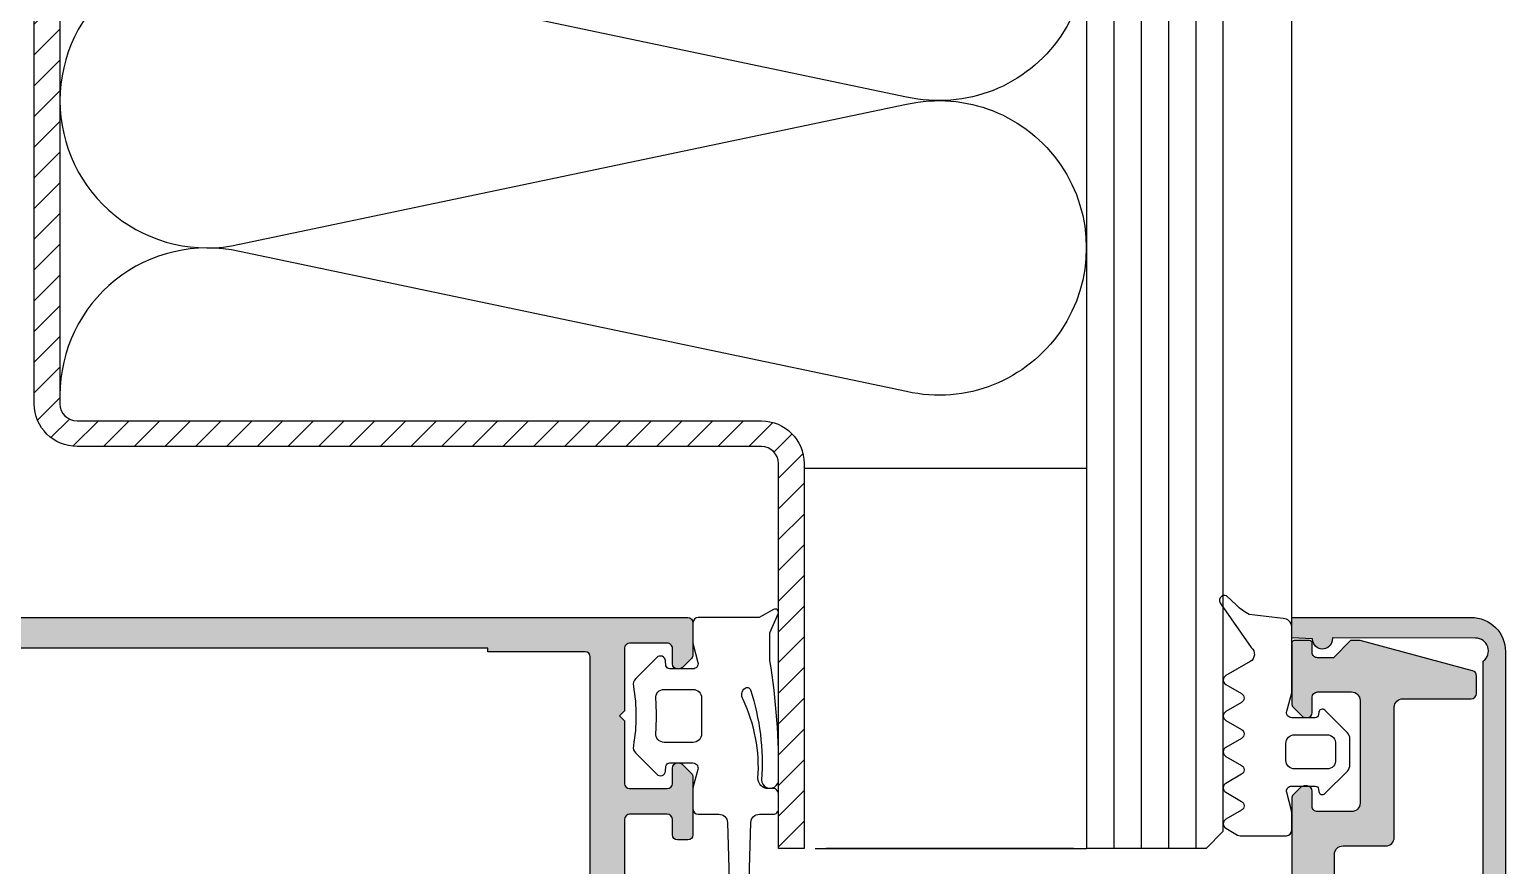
# Model space of a CAD drawing. Header units: millimetres. Extents: x -153 to 2280, y 0 to 724.
# Drawn here: x 348.09 to 391.23, y 573.13 to 597.57 of the extents above; entities that cross this region are included whole.
import ezdxf

# ---------------------------------------------------------------- set-up
doc = ezdxf.new("R2010")
doc.units = ezdxf.units.MM
doc.header["$LTSCALE"] = 0.025
doc.header["$MEASUREMENT"] = 0
for name, color, linetype in [('FILL', 253, 'Continuous'), ('FINE', 7, 'Continuous'), ('GOMMA', 80, 'Continuous'), ('GROSSA', 8, 'Continuous'), ('QUOTE', 254, 'Continuous'), ('TRATTEGGI', 140, 'Continuous'), ('VETRO', 140, 'Continuous')]:
    doc.layers.add(name, color=color, linetype=linetype)

# ---------------------------------------------------------------- blocks, each defined once
blk = doc.blocks.new('k0855')
at = {"layer": 'GROSSA'}
blk.add_lwpolyline([(11.64999999999986, 0.8000000000004093, -0.4142135623730784), (11.14999999999986, 0.3000000000004093), (0.2999999999997272, 0.3000000000000682), (0, 0), (-0.3000000000001819, 0.3000000000000682), (-11.15000000000009, 0.2999999999997272, -0.4142135623731075), (-11.65000000000009, 0.7999999999997272), (-11.65000000000009, 3.300000000000637, 0.414213562373095), (-12.15000000000009, 3.800000000000637), (-19.75, 3.800000000000523, -0.414213562373095), (-20.25, 4.300000000000523), (-20.25, 8.300000000000523, 0.4142135623730795), (-20.55000000000018, 8.600000000000477), (-21.59774739507475, 8.600000000000477, 0.3394542588633896), (-21.88752514296152, 8.377645713531251), (-23.65000000000009, 1.800000000000523), (-23.65000000000009, 1.24487273393197), (-22.65000000000009, 0.2448727339319703), (-22.65000000000009, -0.6999999999995907, -0.4142135623731159), (-22.95000000000027, -0.9999999999995453), (-23.5, -0.9999999999995453, 0.414213562373109), (-23.65000000000009, -1.149999999999523), (-23.65000000000009, -2.049999999999272, 0.4142135623730534), (-23.5, -2.19999999999925), (-19.97426406871182, -2.199999999999363, 0.1989123673796788), (-19.76213203435577, -2.112132034355341), (-19.237867965644, -1.587867965643682, 0.1989123673796275), (-19.15000000000009, -1.37573593128775), (-19.15000000000009, -1.299999999999613, 0.4142135623731283), (-19.45000000000027, -0.9999999999995453), (-20.35000000000014, -0.9999999999995453, -0.414213562373095), (-20.65000000000009, -0.699999999999477), (-20.65000000000009, 1.300000000000637, -0.414213562373095), (-20.15000000000009, 1.800000000000637), (-14.15000000000009, 1.800000000000637, -0.414213562373095), (-13.65000000000009, 1.300000000000637), (-13.65000000000009, -0.699999999999477, -0.414213562373095), (-13.95000000000005, -0.9999999999995453), (-14.85000000000014, -0.9999999999995453, 0.414213562373095), (-15.15000000000009, -1.2999999999995), (-15.15000000000009, -1.475735931287431, 0.1989123673796724), (-15.06213203435618, -1.687867965643477), (-14.63786796564318, -2.112132034356478, 0.1989123673796574), (-14.42573593128691, -2.200000000000387), (14.42573593128782, -2.199999999999363, 0.1989123673796421), (14.63786796564386, -2.112132034355341), (15.06213203435573, -1.687867965643477, 0.1989123673796492), (15.14999999999964, -1.475735931287431), (15.14999999999964, -1.2999999999995, 0.4142135623731088), (14.84999999999991, -0.9999999999995453), (13.94999999999982, -0.9999999999995453, -0.414213562373095), (13.64999999999986, -0.699999999999477), (13.64999999999986, 1.300000000000637, -0.414213562373095), (14.14999999999986, 1.800000000000637), (20.13763493782221, 1.800000000000637, -0.414213562373095), (20.63763493782221, 1.300000000000637), (20.63763493782221, -0.699999999999477, -0.414213562373095), (20.33763493782226, -0.9999999999995453), (19.43763493782217, -0.9999999999995453, 0.4142135623731283), (19.13763493782221, -1.299999999999613), (19.13763493782221, -1.37573593128775, 0.198912367379612), (19.22550290346635, -1.587867965643682), (19.74976697217789, -2.112132034355341, 0.1989123673796789), (19.96189900653394, -2.199999999999363), (23.48763493782212, -2.19999999999925, 0.4142135623730674), (23.63763493782221, -2.049999999999272), (23.63763493782221, -1.149999999999523, 0.4142135623731507), (23.48763493782235, -0.9999999999995453), (22.93763493782217, -0.9999999999995453, -0.414213562373095), (22.63763493782221, -0.6999999999995907), (22.63763493782221, 0.2448727339319703), (23.63763493782221, 1.24487273393197), (23.63763493782221, 1.800000000000523), (21.91487984844571, 8.229409522551805, 0.3394542588633856), (21.43191693530116, 8.600000000000477), (20.53763493782208, 8.600000000000477, 0.4142135623730811), (20.23763493782235, 8.300000000000523), (20.23763493782212, 4.300000000000523, -0.414213562373095), (19.73763493782212, 3.800000000000523), (12.14999999999986, 3.800000000000637, 0.414213562373095), (11.64999999999986, 3.300000000000637)], format="xyb", close=True, dxfattribs=at)

msp = doc.modelspace()

# ---------------------------------------------------------------- hatches: boundary and pattern name
at = {"layer": 'FILL'}
h = msp.add_hatch(color=256, dxfattribs=at)
edge = h.paths.add_edge_path()
edge.add_arc((374.3261875580535, 570.4757201367963), 0.154869648702657, 1.8557980822254194, 88.26417584623982, ccw=False)
edge.add_line((374.4809759771164, 570.4807354546633), (374.4809759771163, 569.8928674890199))
edge.add_arc((374.3309759771161, 569.8928674890199), 0.150000000000162, 315.0000000000269, 359.99999999998914, ccw=False)
edge.add_line((374.4370419942943, 569.7868014718418), (374.1749099599384, 569.5246694374858))
edge.add_arc((374.0528509771163, 569.6467284203078), 0.1726174689163757, 185.3160638226741, 315.0000000000075, ccw=False)
edge.add_line((373.8809759771163, 569.6307354546639), (373.8809759771163, 569.8807354546639))
edge.add_arc((373.7309759771164, 569.8807354546639), 0.1499999999999888, 359.9999999999783, 449.9999999999956)
edge.add_line((373.7309759771164, 570.0307354546638), (373.2465313270629, 570.0307354546638))
edge.add_arc((373.2465313270629, 569.8807354546639), 0.1500000000000057, 90.00000000000881, 150.0000000000181)
edge.add_line((373.1166275164952, 569.9557354546638), (372.5104097338461, 568.9057354546638))
edge.add_line((372.5104097338461, 568.9057354546638), (372.3805059232785, 568.8307354546639))
edge.add_line((372.3805059232784, 568.8307354546639), (372.3330512953324, 568.8307354546639))
edge.add_line((372.3330512953324, 568.8307354546639), (372.1830512953325, 568.980735454664))
edge.add_line((372.1830512953325, 568.9807354546639), (372.0330512953324, 568.8307354546639))
edge.add_line((372.0330512953324, 568.8307354546639), (371.5359759771164, 568.8307354546639))
edge.add_line((371.5359759771164, 568.8307354546639), (371.3859759771165, 568.980735454664))
edge.add_line((371.3859759771165, 568.9807354546639), (371.2359759771164, 568.8307354546639))
edge.add_line((371.2359759771164, 568.8307354546639), (370.7409759771164, 568.8307354546639))
edge.add_line((370.7409759771164, 568.8307354546639), (370.5909759771163, 568.980735454664))
edge.add_line((370.5909759771164, 568.9807354546639), (370.4409759771164, 568.8307354546639))
edge.add_line((370.4409759771164, 568.8307354546639), (369.9459759771164, 568.8307354546639))
edge.add_line((369.9459759771164, 568.8307354546639), (369.7959759771164, 568.9807354546639))
edge.add_line((369.7959759771164, 568.9807354546639), (369.6459759771164, 568.8307354546639))
edge.add_line((369.6459759771163, 568.8307354546639), (369.1509759771163, 568.8307354546639))
edge.add_line((369.1509759771163, 568.8307354546639), (369.0009759771164, 568.980735454664))
edge.add_line((369.0009759771164, 568.9807354546639), (368.8509759771163, 568.8307354546639))
edge.add_line((368.8509759771164, 568.8307354546639), (368.3559759771164, 568.8307354546639))
edge.add_line((368.3559759771164, 568.8307354546639), (368.2059759771164, 568.980735454664))
edge.add_line((368.2059759771164, 568.9807354546639), (368.0559759771164, 568.8307354546639))
edge.add_line((368.0559759771164, 568.8307354546639), (367.5609759771164, 568.8307354546639))
edge.add_line((367.5609759771164, 568.8307354546639), (367.4109759771164, 568.9807354546639))
edge.add_line((367.4109759771163, 568.9807354546639), (367.2609759771163, 568.8307354546639))
edge.add_line((367.2609759771163, 568.8307354546639), (366.7659759771163, 568.8307354546639))
edge.add_line((366.7659759771163, 568.8307354546639), (366.6159759771163, 568.980735454664))
edge.add_line((366.6159759771164, 568.9807354546639), (366.4653537566511, 568.8301132341985))
edge.add_arc((366.4312706388536, 567.8804243444313), 0.9503002926792825, 87.94461000808217, 272.0553899919109)
edge.add_line((366.465353756651, 566.9307354546639), (366.8634759771164, 566.9307354546638))
edge.add_line((366.8634759771163, 566.9307354546638), (367.0134759771163, 566.7807354546638))
edge.add_line((367.0134759771164, 566.7807354546638), (367.1634759771164, 566.9307354546638))
edge.add_line((367.1634759771164, 566.9307354546638), (367.6584759771164, 566.9307354546638))
edge.add_line((367.6584759771164, 566.9307354546638), (367.8084759771164, 566.7807354546638))
edge.add_line((367.8084759771164, 566.7807354546638), (367.9584759771164, 566.9307354546638))
edge.add_line((367.9584759771163, 566.9307354546638), (368.4534759771163, 566.9307354546638))
edge.add_line((368.4534759771163, 566.9307354546638), (368.6034759771163, 566.7807354546638))
edge.add_line((368.6034759771163, 566.7807354546638), (368.7534759771164, 566.9307354546638))
edge.add_line((368.7534759771164, 566.9307354546638), (369.2484759771164, 566.9307354546638))
edge.add_line((369.2484759771164, 566.9307354546638), (369.3984759771164, 566.7807354546638))
edge.add_line((369.3984759771164, 566.7807354546638), (369.5484759771164, 566.9307354546638))
edge.add_line((369.5484759771164, 566.9307354546638), (370.0434759771163, 566.9307354546638))
edge.add_line((370.0434759771164, 566.9307354546638), (370.1934759771163, 566.7807354546637))
edge.add_line((370.1934759771163, 566.7807354546638), (370.3434759771164, 566.9307354546638))
edge.add_line((370.3434759771164, 566.9307354546638), (370.8384759771164, 566.9307354546638))
edge.add_line((370.8384759771164, 566.9307354546638), (370.9884759771164, 566.7807354546638))
edge.add_line((370.9884759771163, 566.7807354546638), (371.1384759771163, 566.9307354546638))
edge.add_line((371.1384759771164, 566.9307354546638), (371.6334759771164, 566.9307354546638))
edge.add_line((371.6334759771164, 566.9307354546638), (371.7834759771165, 566.7807354546637))
edge.add_line((371.7834759771165, 566.7807354546638), (371.9334759771164, 566.9307354546638))
edge.add_line((371.9334759771164, 566.9307354546638), (372.3805059232784, 566.9307354546638))
edge.add_arc((372.3805059232785, 566.7807354546638), 0.1500000000000057, 30.00000000003098, 90.00000000001421, ccw=False)
edge.add_line((372.5104097338461, 566.8557354546639), (373.1166275164953, 565.8057354546638))
edge.add_arc((373.2465313270628, 565.8807354546637), 0.1499999999998684, 209.9999999999989, 270.0000000000441)
edge.add_line((373.2465313270629, 565.7307354546639), (373.7309759771164, 565.7307354546639))
edge.add_arc((373.7309759771163, 565.8807354546639), 0.1500000000000057, 270.0000000000109, 360.0000000000109)
edge.add_line((373.8809759771163, 565.880735454664), (373.8809759771163, 566.130735454664))
edge.add_arc((374.0533309661686, 566.1134123259988), 0.1732233616980194, 45.42337010285712, 174.2605660744401, ccw=False)
edge.add_line((374.1749099599384, 566.2368014718419), (374.4370419942943, 565.974669437486))
edge.add_arc((374.3309759771162, 565.868603420308), 0.1500000000001247, 2.1714186004828662e-11, 44.99999999997442, ccw=False)
edge.add_line((374.4809759771163, 565.868603420308), (374.4809759771163, 565.280735454664))
edge.add_arc((374.3306645558251, 565.2807354546756), 0.1503114212912022, 270.1165613831408, 359.99999999556894, ccw=False)
edge.add_line((374.3309703461509, 565.1304243444313), (372.1292825096872, 565.1304243444314))
edge.add_arc((372.1292825096872, 565.2804243444314), 0.1499999999999773, 180, 270.00000000000273, ccw=False)
edge.add_arc((371.8292825096872, 565.2804243444314), 0.1500000000000341, 2.171258662545267e-11, 90.0000000000217)
edge.add_line((371.8292825096871, 565.4304243444313), (370.4292825096871, 565.4304243444313))
edge.add_arc((370.4292825096871, 565.2804243444314), 0.1499999999999773, 90, 180)
edge.add_arc((370.1292825096872, 565.2804243444314), 0.1499999999999702, -90.00000000000267, 0, ccw=False)
edge.add_line((370.1292825096872, 565.1304243444314), (368.7292825096871, 565.1304243444314))
edge.add_arc((368.7292825096871, 565.2804243444314), 0.1499999999999773, 180, 269.99999999999727, ccw=False)
edge.add_arc((368.4292825096871, 565.2804243444314), 0.1499999999999773, 0, 90)
edge.add_line((368.4292825096871, 565.4304243444313), (367.0309703461742, 565.4304243444313))
edge.add_arc((367.0309703461742, 565.2804243444314), 0.1499999999999773, 90, 180)
edge.add_arc((366.7309703461742, 565.2804243444314), 0.1499999999999844, -89.99999999999733, 0, ccw=False)
edge.add_line((366.7309703461742, 565.1304243444314), (365.6309703461741, 565.1304243444314))
edge.add_arc((365.6309703461741, 564.9804243444314), 0.1499999999999773, 89.99999999999865, 180)
edge.add_line((365.4809703461741, 564.9804243444314), (365.4809703461741, 561.2804243444313))
edge.add_arc((365.6309703461741, 561.2804243444313), 0.1499999999999702, 180, 270.0000000000027)
edge.add_line((365.6309703461741, 561.1304243444313), (366.7309703461742, 561.1304243444313))
edge.add_arc((366.7309703461742, 561.2804243444314), 0.1500000000000057, 270.0000000000081, 359.9999999999891)
edge.add_line((366.8809703461742, 561.2804243444313), (366.8809703461742, 561.7304243444313))
edge.add_arc((367.0309703461742, 561.7304243444313), 0.1499999999999844, 90.00000000000279, 180, ccw=False)
edge.add_line((367.0309703461742, 561.8804243444313), (367.3309703461741, 561.8804243444314))
edge.add_arc((367.3309703461741, 561.7304243444314), 0.1500000000000057, -3.26281224261038e-11, 89.99999999998653, ccw=False)
edge.add_line((367.4809703461741, 561.7304243444313), (367.4809703461741, 560.0425563787873))
edge.add_arc((367.330970346174, 560.0425563787874), 0.1500000000000838, 314.9999999999827, 359.9999999999783, ccw=False)
edge.add_line((367.437036363352, 559.9364903616092), (367.1749043289961, 559.6743583272533))
edge.add_arc((367.0688383118181, 559.7804243444313), 0.1499999999999495, 270.00000000003934, 315.0000000000355, ccw=False)
edge.add_line((367.0688383118182, 559.6304243444313), (367.0309703461742, 559.6304243444313))
edge.add_arc((367.0309703461742, 559.7804243444313), 0.1499999999999773, 180, 270.00000000000273, ccw=False)
edge.add_line((366.8809703461742, 559.7804243444313), (366.8809703461742, 560.2304243444313))
edge.add_arc((366.7309703461742, 560.2304243444313), 0.1500000000000412, 2.171258662545164e-11, 90.00000000001899)
edge.add_line((366.7309703461741, 560.3804243444313), (365.6309703461741, 560.3804243444314))
edge.add_arc((365.6309703461741, 560.2304243444314), 0.1500000000000341, 90.00000000001629, 180.0000000000217)
edge.add_line((365.4809703461741, 560.2304243444313), (365.4809703461741, 558.4046371475505))
edge.add_line((365.4809703461741, 558.4046371475505), (365.3309703461741, 558.2554243444313))
edge.add_line((365.3309703461741, 558.2554243444313), (365.4809703461741, 558.1062115413122))
edge.add_line((365.4809703461741, 558.1062115413122), (365.4809703461741, 556.2804243444313))
edge.add_arc((365.6309703461741, 556.2804243444313), 0.1499999999999631, 180, 270.0000000000054)
edge.add_line((365.6309703461741, 556.1304243444313), (366.7309703461741, 556.1304243444313))
edge.add_arc((366.7309703461742, 556.2804243444314), 0.1500000000000341, 269.9999999999729, 359.9999999999783)
edge.add_line((366.8809703461742, 556.2804243444313), (366.8809703461741, 556.7304243444313))
edge.add_arc((367.0309703461742, 556.7304243444313), 0.1500000000000412, 89.99999999998101, 179.9999999999783, ccw=False)
edge.add_line((367.0309703461742, 556.8804243444313), (367.0688383118182, 556.8804243444313))
edge.add_arc((367.0688383118182, 556.7304243444314), 0.1499999999999204, 44.999999999959186, 89.99999999996407, ccw=False)
edge.add_line((367.1749043289961, 556.8364903616092), (367.437036363352, 556.5743583272533))
edge.add_arc((367.330970346174, 556.4682923100753), 0.1500000000000964, 2.1714186004828662e-11, 45.000000000015916, ccw=False)
edge.add_line((367.4809703461741, 556.4682923100753), (367.4809703461741, 555.5304243444313))
edge.add_arc((367.3309703461741, 555.5304243444313), 0.1499999999999702, -90.00000000000267, 0, ccw=False)
edge.add_line((367.3309703461741, 555.3804243444313), (312.9809703461741, 555.3804243444313))
edge.add_arc((312.9809703461741, 555.8804243444313), 0.5, 180, 270, ccw=False)
edge.add_line((312.4809703461741, 555.8804243444313), (312.4809703461741, 579.8804243444313))
edge.add_arc((312.9809703461741, 579.8804243444313), 0.5, 90, 180, ccw=False)
edge.add_line((312.9809703461741, 580.3804243444313), (367.3309703461741, 580.3804243444313))
edge.add_arc((367.3309703461741, 580.2304243444313), 0.1499999999999773, 0, 90.00000000000279, ccw=False)
edge.add_line((367.4809703461741, 580.2304243444313), (367.4809703461741, 579.2925563787873))
edge.add_arc((367.3309703461742, 579.2925563787873), 0.149999999999892, -44.999999999984595, 1.0913936421275139e-11, ccw=False)
edge.add_line((367.4370363633521, 579.1864903616093), (367.1749043289961, 578.9243583272533))
edge.add_arc((367.0688383118182, 579.0304243444313), 0.1499999999999231, 270.0000000000359, 315.00000000004076, ccw=False)
edge.add_line((367.0688383118182, 578.8804243444313), (367.0309703461742, 578.8804243444313))
edge.add_arc((367.0309703461742, 579.0304243444313), 0.1499999999999773, 180, 270.0000000000054, ccw=False)
edge.add_line((366.8809703461742, 579.0304243444313), (366.8809703461742, 579.4804243444313))
edge.add_arc((366.7309703461742, 579.4804243444313), 0.150000000000027, 2.17125866254537e-11, 90.00000000002443)
edge.add_line((366.7309703461741, 579.6304243444313), (365.6309703461741, 579.6304243444313))
edge.add_arc((365.6309703461741, 579.4804243444313), 0.1499999999999773, 89.99999999999457, 180)
edge.add_line((365.4809703461741, 579.4804243444313), (365.4809703461741, 577.6546371475505))
edge.add_line((365.4809703461741, 577.6546371475505), (365.3309703461741, 577.5054243444313))
edge.add_line((365.3309703461741, 577.5054243444313), (365.4809703461741, 577.3562115413121))
edge.add_line((365.4809703461741, 577.3562115413121), (365.4809703461741, 575.5304243444313))
edge.add_arc((365.6309703461741, 575.5304243444313), 0.1499999999999631, 180, 270.0000000000054)
edge.add_line((365.6309703461741, 575.3804243444313), (366.7309703461741, 575.3804243444314))
edge.add_arc((366.7309703461742, 575.5304243444315), 0.1500000000000341, 269.999999999981, 359.9999999999783)
edge.add_line((366.8809703461742, 575.5304243444314), (366.8809703461742, 575.9804243444313))
edge.add_arc((367.0309703461742, 575.9804243444313), 0.1499999999999631, 89.9999999999946, 180, ccw=False)
edge.add_line((367.0309703461742, 576.1304243444313), (367.0688383118182, 576.1304243444313))
edge.add_arc((367.0688383118183, 575.9804243444314), 0.149999999999892, 45.000000000017224, 90.00000000001359, ccw=False)
edge.add_line((367.1749043289961, 576.0864903616093), (367.4370363633521, 575.8243583272534))
edge.add_arc((367.3309703461741, 575.7182923100755), 0.1499999999999897, -4.3428372009657323e-11, 44.99999999996447, ccw=False)
edge.add_line((367.4809703461741, 575.7182923100754), (367.4809703461741, 574.0304243444313))
edge.add_arc((367.3309703461741, 574.0304243444313), 0.1499999999999702, -90.00000000000267, 0, ccw=False)
edge.add_line((367.3309703461741, 573.8804243444313), (367.0309703461741, 573.8804243444314))
edge.add_arc((367.0309703461741, 574.0304243444314), 0.1499999999999204, 180.0000000000217, 270.00000000002166, ccw=False)
edge.add_line((366.8809703461741, 574.0304243444313), (366.8809703461741, 574.4804243444314))
edge.add_arc((366.7309703461741, 574.4804243444314), 0.1499999999999702, 0, 90.00000000000271)
edge.add_line((366.7309703461741, 574.6304243444314), (365.6309703461741, 574.6304243444314))
edge.add_arc((365.6309703461741, 574.4804243444314), 0.1499999999999773, 89.99999999999729, 180)
edge.add_line((365.4809703461741, 574.4804243444314), (365.4809703461741, 570.7804243444313))
edge.add_arc((365.6309703461741, 570.7804243444313), 0.1499999999999808, 180, 269.9999999999987)
edge.add_line((365.6309703461741, 570.6304243444313), (366.7309703461742, 570.6304243444312))
edge.add_arc((366.7309703461742, 570.4804243444312), 0.1499999999999773, 0, 90.00000000000279, ccw=False)
edge.add_arc((367.0309703461742, 570.4804243444312), 0.1499999999999773, 180, 270)
edge.add_line((367.0309703461742, 570.3304243444312), (368.4292825096871, 570.3304243444312))
edge.add_arc((368.4292825096871, 570.4804243444312), 0.1499999999999773, 270.0000000000027, 360)
edge.add_arc((368.7292825096871, 570.4804243444312), 0.1499999999999773, 90, 180, ccw=False)
edge.add_line((368.7292825096871, 570.6304243444312), (370.1292825096872, 570.6304243444312))
edge.add_arc((370.1292825096872, 570.4804243444312), 0.1499999999999773, 0, 90.00000000000279, ccw=False)
edge.add_arc((370.4292825096871, 570.4804243444312), 0.1499999999999773, 180, 270)
edge.add_line((370.4292825096871, 570.3304243444312), (371.8292825096871, 570.3304243444312))
edge.add_arc((371.8292825096872, 570.4804243444313), 0.1500000000000341, 269.999999999981, 359.9999999999783)
edge.add_arc((372.1292825096872, 570.4804243444312), 0.1499999999999702, 89.99999999999733, 180, ccw=False)
edge.add_line((372.1292825096872, 570.6304243444312), (374.3308787474877, 570.6304243444312))
edge.add_line((374.3308787474878, 570.6304243444312), (374.3308787474896, 570.6305187182852))
edge = h.paths.add_edge_path(flags=16)
edge.add_line((313.6309703461741, 556.3804243444313), (315.0809703461741, 556.3804243444313))
edge.add_arc((315.0809703461741, 556.5304243444314), 0.1499999999999773, 270.0000000000054, 360)
edge.add_line((315.230970346174, 556.5304243444314), (315.230970346174, 557.7304243444314))
edge.add_arc((315.3809703461741, 557.7304243444313), 0.1500000000000199, 89.9999999999946, 180, ccw=False)
edge.add_line((315.3809703461741, 557.8804243444314), (315.8309703461741, 557.8804243444314))
edge.add_arc((315.8309703461741, 557.7304243444313), 0.1500000000000341, 0, 90.0000000000054, ccw=False)
edge.add_line((315.9809703461741, 557.7304243444313), (315.9809703461741, 556.5304243444314))
edge.add_arc((316.1309703461741, 556.5304243444314), 0.1500000000000341, 180, 270)
edge.add_line((316.1309703461741, 556.3804243444313), (318.9809703461741, 556.3804243444313))
edge.add_line((318.9809703461741, 556.3804243444314), (318.9809703461741, 556.2804243444314))
edge.add_line((318.9809703461741, 556.2804243444314), (338.7309703461742, 556.2804243444314))
edge.add_line((338.7309703461742, 556.2804243444314), (338.7309703461741, 556.3804243444313))
edge.add_line((338.7309703461741, 556.3804243444313), (341.7309703461741, 556.3804243444313))
edge.add_line((341.7309703461741, 556.3804243444313), (341.7309703461741, 556.2804243444314))
edge.add_line((341.7309703461741, 556.2804243444314), (361.4809703461741, 556.2804243444314))
edge.add_line((361.4809703461741, 556.2804243444313), (361.4809703461742, 556.3804243444313))
edge.add_line((361.4809703461742, 556.3804243444313), (364.3309703461741, 556.3804243444313))
edge.add_arc((364.3309703461741, 556.5304243444313), 0.1499999999999773, 270, 360)
edge.add_line((364.4809703461741, 556.5304243444313), (364.4809703461742, 579.2304243444313))
edge.add_arc((364.3309703461741, 579.2304243444313), 0.1500000000000057, 1.085629331272839e-11, 90.00000000001086)
edge.add_line((364.3309703461741, 579.3804243444313), (361.4809703461742, 579.3804243444313))
edge.add_line((361.4809703461742, 579.3804243444313), (361.4809703461741, 579.4804243444313))
edge.add_line((361.4809703461741, 579.4804243444313), (341.7309703461741, 579.4804243444313))
edge.add_line((341.7309703461741, 579.4804243444313), (341.7309703461741, 579.3804243444313))
edge.add_line((341.7309703461741, 579.3804243444314), (338.7309703461741, 579.3804243444313))
edge.add_line((338.7309703461741, 579.3804243444313), (338.7309703461742, 579.4804243444313))
edge.add_line((338.7309703461742, 579.4804243444313), (318.9809703461741, 579.4804243444313))
edge.add_line((318.9809703461741, 579.4804243444313), (318.9809703461741, 579.3804243444313))
edge.add_line((318.9809703461741, 579.3804243444313), (316.1309703461741, 579.3804243444313))
edge.add_arc((316.1309703461741, 579.2304243444313), 0.1500000000000057, 89.99999999998914, 179.9999999999891)
edge.add_line((315.9809703461741, 579.2304243444313), (315.9809703461741, 578.0304243444313))
edge.add_arc((315.8309703461741, 578.0304243444313), 0.1499999999999915, -89.99999999999471, 1.0913936421275139e-11, ccw=False)
edge.add_line((315.8309703461741, 577.8804243444313), (315.3809703461741, 577.8804243444313))
edge.add_arc((315.3809703461741, 578.0304243444313), 0.1499999999999773, 180, 270.0000000000054, ccw=False)
edge.add_line((315.2309703461742, 578.0304243444313), (315.2309703461741, 579.2304243444312))
edge.add_arc((315.0809703461741, 579.2304243444312), 0.1499999999999915, 1.085629331272942e-11, 90.00000000000541)
edge.add_line((315.0809703461741, 579.3804243444313), (313.6309703461741, 579.3804243444313))
edge.add_arc((313.6309703461741, 579.2304243444313), 0.1500000000000057, 90.00000000000541, 180.0000000000109)
edge.add_line((313.4809703461742, 579.2304243444313), (313.4809703461741, 556.5304243444314))
edge.add_arc((313.6309703461741, 556.5304243444314), 0.1500000000000057, 179.9999999999891, 269.9999999999891)
h = msp.add_hatch(color=256, dxfattribs=at)
edge = h.paths.add_edge_path()
edge.add_line((386.1690724555609, 555.9746266550433), (390.3534133657215, 555.9804705871613))
edge.add_arc((390.35341336572, 556.3554705871607), 0.3749999999991758, 270.0000000002215, 413.1301023539119)
edge.add_line((390.5784133657208, 556.655470587159), (390.5784133657235, 579.1054705871618))
edge.add_arc((390.3534133657215, 579.4054705871602), 0.3749999999998579, 306.8698976462392, 449.9999999999956)
edge.add_line((390.3534133657215, 579.78047058716), (386.1690693460057, 579.7830284732393))
edge.add_arc((385.8792729418396, 579.7512156524468), 0.2915373242560468, -182.06933845399897, 6.264642903004017, ccw=False)
edge.add_line((385.5879257406237, 579.7617427497707), (384.9798598674986, 579.7837136786111))
edge.add_line((384.9798598674986, 579.7837136786111), (384.9798598674986, 580.3833173933562))
edge.add_line((384.9798598674986, 580.3833173933562), (390.228182514065, 580.3845878445392))
edge.add_arc((390.2284133657215, 579.3845878711854), 1.00000000000001, 1.5916157281026244e-12, 90.01322682572908, ccw=False)
edge.add_line((391.2284133657215, 579.3845878711854), (391.2284133657215, 556.3762608176777))
edge.add_arc((390.2284133657215, 556.3762608176777), 1.000000000000057, -89.97081591415531, 0, ccw=False)
edge.add_line((390.2289227240866, 555.3762609474006), (384.9798638100401, 555.3734574085868))
edge.add_line((384.9798638100401, 555.3734574085868), (384.9798638100401, 555.973061185137))
edge.add_line((384.9798638100401, 555.973061185137), (385.5879132534816, 555.995482204385))
edge.add_arc((385.8792525826187, 556.0062249569304), 0.2915373242560025, -6.222231991423882, 182.111749365569, ccw=False)
h = msp.add_hatch(color=256, dxfattribs=at)
edge = h.paths.add_edge_path()
edge.add_arc((386.4798598674987, 562.3054243444317), 0.25, 180, 270, ccw=False)
edge.add_line((386.2298598674987, 562.3054243444317), (386.2298598674985, 567.7304243444318))
edge.add_line((386.2298598674985, 567.7304243444316), (386.0798598674985, 567.8804243444315))
edge.add_line((386.0798598674985, 567.8804243444315), (386.2298598674985, 568.0304243444316))
edge.add_line((386.2298598674985, 568.0304243444316), (386.2298598674984, 573.4554243444315))
edge.add_arc((386.4798598674984, 573.4554243444315), 0.25, 90, 180, ccw=False)
edge.add_line((386.4798598674984, 573.7054243444315), (387.7298598674988, 573.7054243444315))
edge.add_arc((387.7298598674988, 573.9554243444315), 0.25, 270, 360)
edge.add_line((387.9798598674988, 573.9554243444315), (387.9798598674988, 577.7554243444315))
edge.add_arc((388.2298598674988, 577.7554243444315), 0.25, 90, 180, ccw=False)
edge.add_line((388.2298598674988, 578.0054243444315), (390.2298598674988, 578.0054243444315))
edge.add_arc((390.2298598674987, 578.1554243444316), 0.1500000000000341, 270.0000000000217, 360.0000000000217)
edge.add_line((390.3798598674987, 578.1554243444316), (390.3798598674987, 578.6792980419689))
edge.add_arc((390.2298598674987, 578.679298041969), 0.1500000000000057, 359.9999999999891, 434.9999999999945)
edge.add_line((390.2686827242641, 578.8241869159124), (386.9798598674988, 579.7054243444317))
edge.add_line((386.9798598674988, 579.7054243444315), (386.7022962344645, 579.7054243444315))
edge.add_line((386.7022962344645, 579.7054243444315), (386.2022962344645, 579.2054243444315))
edge.add_line((386.2022962344645, 579.2054243444315), (385.7298598674987, 579.2054243444315))
edge.add_arc((385.7298598674988, 579.3554243444316), 0.1500000000000341, 179.9999999999783, 269.9999999999783, ccw=False)
edge.add_line((385.5798598674987, 579.3554243444316), (385.5798598674987, 579.6304243444315))
edge.add_arc((385.5048598674987, 579.6304243444316), 0.07500000000001705, 359.9999999999783, 449.9999999999783)
edge.add_line((385.5048598674987, 579.7054243444315), (385.0548598674989, 579.7054243444315))
edge.add_arc((385.0548598674989, 579.6304243444316), 0.07500000000001705, 90.0000000000217, 180.0000000000217)
edge.add_line((384.9798598674989, 579.6304243444315), (384.9798598674988, 577.8675563787874))
edge.add_arc((385.1298598674989, 577.8675563787874), 0.1500000000000341, 179.9999999999891, 224.9999999999923)
edge.add_line((385.0237938503208, 577.7614903616095), (385.2859258846767, 577.4993583272536))
edge.add_arc((385.3919919018546, 577.6054243444316), 0.1499999999999771, 225.0000000000307, 270.0000000000217)
edge.add_line((385.3919919018546, 577.4554243444315), (385.4298598674987, 577.4554243444315))
edge.add_arc((385.4298598674986, 577.6054243444316), 0.1500000000000625, 270.0000000000109, 360.0000000000109)
edge.add_line((385.5798598674987, 577.6054243444316), (385.5798598674987, 578.0554243444316))
edge.add_arc((385.7298598674987, 578.0554243444316), 0.1500000000000057, 89.99999999998909, 179.9999999999891, ccw=False)
edge.add_line((385.7298598674988, 578.2054243444315), (386.7298598674988, 578.2054243444315))
edge.add_arc((386.7298598674988, 577.9554243444315), 0.25, 0, 90, ccw=False)
edge.add_line((386.9798598674988, 577.9554243444315), (386.9798598674988, 574.9554243444315))
edge.add_arc((386.7298598674988, 574.9554243444315), 0.25, -90, 0, ccw=False)
edge.add_line((386.7298598674988, 574.7054243444315), (385.7298598674988, 574.7054243444315))
edge.add_arc((385.7298598674987, 574.8554243444316), 0.1500000000000057, 180.0000000000109, 270.00000000001086, ccw=False)
edge.add_line((385.5798598674987, 574.8554243444316), (385.5798598674987, 575.3054243444317))
edge.add_arc((385.4298598674987, 575.3054243444317), 0.1499999999999773, 0, 90)
edge.add_line((385.4298598674987, 575.4554243444315), (385.3419919018548, 575.4554243444315))
edge.add_arc((385.3419919018547, 575.3054243444316), 0.1500000000000057, 89.99999999995657, 134.9999999999616)
edge.add_line((385.2359258846768, 575.4114903616096), (385.0237938503203, 575.1993583272531))
edge.add_arc((385.1298598674985, 575.0932923100752), 0.150000000000158, 135.0000000000537, 180.0000000000543)
edge.add_line((384.9798598674983, 575.093292310075), (384.9798598674988, 560.6675563787876))
edge.add_arc((385.1298598674989, 560.6675563787876), 0.1500000000000625, 179.9999999999891, 224.9999999999847)
edge.add_line((385.0237938503208, 560.5614903616097), (385.2359258846768, 560.3493583272538))
edge.add_arc((385.3419919018547, 560.4554243444318), 0.1500000000000374, 225.0000000000384, 270.0000000000326)
edge.add_line((385.3419919018548, 560.3054243444317), (385.4298598674987, 560.3054243444317))
edge.add_arc((385.4298598674988, 560.4554243444317), 0.1499999999999204, 269.9999999999783, 359.9999999999783)
edge.add_line((385.5798598674987, 560.4554243444315), (385.5798598674987, 560.9054243444316))
edge.add_arc((385.7298598674987, 560.9054243444316), 0.1500000000000057, 89.99999999998909, 179.9999999999891, ccw=False)
edge.add_line((385.7298598674988, 561.0554243444317), (386.7298598674988, 561.0554243444317))
edge.add_arc((386.7298598674988, 560.8054243444317), 0.25, 0, 90, ccw=False)
edge.add_line((386.9798598674988, 560.8054243444317), (386.9798598674988, 557.8116068755205))
edge.add_arc((386.7298598674988, 557.8116068755205), 0.25, -90, 0, ccw=False)
edge.add_line((386.7298598674988, 557.5616068755205), (385.7298598674988, 557.5616068755205))
edge.add_arc((385.7298598674987, 557.7116068755205), 0.1500000000000057, 180.0000000000109, 270.00000000001086, ccw=False)
edge.add_line((385.5798598674987, 557.7116068755204), (385.5798598674987, 558.1616068755204))
edge.add_arc((385.4298598674987, 558.1616068755204), 0.1500000000000057, 1.085629331272839e-11, 90.00000000001086)
edge.add_line((385.4298598674987, 558.3116068755205), (385.3919919018546, 558.3116068755205))
edge.add_arc((385.3919919018547, 558.1616068755204), 0.1500000000000341, 90.00000000003257, 135.000000000023)
edge.add_line((385.2859258846767, 558.2676728926983), (385.0237938503208, 558.0055408583426))
edge.add_arc((385.1298598674989, 557.8994748411646), 0.1500000000000374, 135.0000000000077, 180.0000000000109)
edge.add_line((384.9798598674988, 557.8994748411646), (384.9798598674989, 556.1366068755206))
edge.add_arc((385.0548598674989, 556.1366068755204), 0.07500000000001705, 179.9999999999783, 269.9999999999783)
edge.add_line((385.0548598674989, 556.0616068755205), (385.5048598674987, 556.0616068755205))
edge.add_arc((385.5048598674988, 556.1366068755204), 0.07499999999996021, 269.9999999999783, 359.9999999999783)
edge.add_line((385.5798598674987, 556.1366068755203), (385.5798598674987, 556.4116068755204))
edge.add_arc((385.7298598674987, 556.4116068755204), 0.1499999999999773, 90, 180, ccw=False)
edge.add_line((385.7298598674987, 556.5616068755205), (386.2022962344645, 556.5616068755205))
edge.add_line((386.2022962344645, 556.5616068755205), (386.7022962344645, 556.0616068755205))
edge.add_line((386.7022962344645, 556.0616068755205), (386.9798598674988, 556.0616068755205))
edge.add_line((386.9798598674988, 556.0616068755205), (390.1945646287744, 556.9229844202088))
edge.add_arc((390.1298598674988, 557.1644658767809), 0.2499999999999802, 285.0000000000024, 360.0000000000065)
edge.add_line((390.3798598674987, 557.1644658767809), (390.3798598674987, 557.6116068755205))
edge.add_arc((390.2298598674988, 557.6116068755205), 0.1499999999999204, 2.171258662546913e-11, 90.0000000000217)
edge.add_line((390.2298598674988, 557.7616068755203), (388.2298598674988, 557.7616068755204))
edge.add_arc((388.2298598674988, 558.0116068755206), 0.25, 180, 270, ccw=False)
edge.add_line((387.9798598674988, 558.0116068755206), (387.9798598674988, 561.8054243444317))
edge.add_arc((387.7298598674988, 561.8054243444317), 0.25, 0, 90)
edge.add_line((387.7298598674988, 562.0554243444317), (386.4798598674987, 562.0554243444317))
at = {"layer": 'TRATTEGGI'}
h = msp.add_hatch(dxfattribs=at)
h.set_pattern_fill('ANSI31', color=256, scale=0.2, style=0)
h.set_pattern_definition([(45, (240.0000010324216, 397.0000004923858), (-0.4490128060534576, 0.4490128060534577), [])])
edge = h.paths.add_edge_path()
edge.add_line((348.979859866227, 656.5461392814043), (348.979859866227, 586.6304243444313))
edge.add_arc((349.479859866227, 586.6304243444313), 0.5, 180, 270)
edge.add_line((349.479859866227, 586.1304243444313), (369.479859866227, 586.1304243444313))
edge.add_arc((369.479859866227, 584.8804243444313), 1.25, 0, 90, ccw=False)
edge.add_line((370.729859866227, 584.8804243444313), (370.729859866227, 573.6304243444312))
edge.add_line((370.729859866227, 573.6304243444313), (369.979859866227, 573.6304243444313))
edge.add_line((369.979859866227, 573.6304243444313), (369.979859866227, 584.8804243444314))
edge.add_arc((369.479859866227, 584.8804243444313), 0.5, 0, 90)
edge.add_line((369.479859866227, 585.3804243444313), (349.479859866227, 585.3804243444313))
edge.add_arc((349.479859866227, 586.6304243444313), 1.25, 180, 270, ccw=False)
edge.add_line((348.229859866227, 586.6304243444313), (348.229859866227, 656.5461392814043))

# ---------------------------------------------------------------- linework, layer by layer
at = {"layer": 'FINE'}
for p, q in [((384.979859867499, 579.1421108267731), (384.979859867499, 656.5461392814043)), ((370.729859866227, 584.7504674631836), (378.979859866227, 584.7504674631836)), ((371.0565654340112, 573.6304243444312), (378.979859866227, 573.6304243444313)), ((378.5996430653076, 573.6304243444312), (371.3694323501027, 573.6304243444312))]:
    msp.add_line(p, q, dxfattribs=at)
msp.add_lwpolyline([(348.979859866227, 656.5461392814043), (348.979859866227, 586.6304243444313, 0.4142135623730945), (349.479859866227, 586.1304243444313), (369.479859866227, 586.1304243444313, -0.414213562373095), (370.729859866227, 584.8804243444313), (370.729859866227, 573.6304243444313), (369.979859866227, 573.6304243444313), (369.979859866227, 584.8804243444313, 0.414213562373095), (369.479859866227, 585.3804243444313), (349.479859866227, 585.3804243444313, -0.414213562373095), (348.229859866227, 586.6304243444313), (348.229859866227, 656.5461392814043)], format="xyb", dxfattribs=at)
at = {"layer": 'GOMMA'}
for points in [[(384.979859867499, 574.1523330788864), (384.979859867499, 574.6780297084747, 0.04008518434644911), (384.9747487414425, 574.74185256524), (384.8349709935557, 575.2635102221211, -0.4931454260312356), (384.979859867499, 575.4523330788863), (385.668653790646, 575.4523330788861, -0.3888787318528493), (385.7682732604552, 575.3610486531609), (385.7741727215218, 575.2936175046113, 0.6370702608073786), (385.9445028694497, 575.2316224007675), (386.6066365627956, 575.8937560941134, 0.1989123673796624), (386.679859867499, 576.07053278941), (386.679859867499, 576.8341333683627, 0.1989123673796531), (386.6066365627956, 577.0109100636594), (385.9445028694497, 577.6730437570054, 0.637070260807382), (385.7741727215218, 577.6110486531616), (385.7682732604552, 577.543617504612, -0.3888787318528493), (385.668653790646, 577.4523330788868), (384.979859867499, 577.4523330788863, -0.4931454260312984), (384.8349709935557, 577.6411559356518), (384.979859867499, 578.1818885746598), (384.979859867499, 580.1023330788864, 0.414213562373095), (384.729859867499, 580.3523330788864), (383.7395615870628, 580.4704839795775, -0.07546705698885331), (383.3583179653617, 580.7473082839745), (383.0794408862105, 581.0150555958733, 0.8769764629927514), (382.9196300054965, 580.7642027613499), (383.7993818360462, 579.5011816332856, -0.5220051325606435), (383.7645528163123, 579.0924392693244), (383.0548598663196, 578.6826978556139, 0.5773502698239583), (383.0548598654912, 578.4228902343359), (383.5143861472015, 578.1575826127619, -0.5773502700173055), (383.5143861464484, 577.8977749914404), (383.0548598669492, 577.6324673747604, 0.5773502704903818), (383.0548598660118, 577.3726597533323), (383.5143861469406, 577.1073521292408, -0.5773502691896144), (383.5143861469406, 576.8475445081053), (383.0548598667536, 576.5822368898804, 0.5773502699886969), (383.0548598660118, 576.3224292685652), (383.5143861469406, 576.0571216446994, -0.5773502691896144), (383.5143861469406, 575.797314023564), (383.0548598667536, 575.5320064053391, 0.5773502699886969), (383.0548598660117, 575.2721987840239), (383.5143861469406, 575.006891160158, -0.5773502691896142), (383.5143861469406, 574.7470835390227), (383.0548598667536, 574.481775918525, 0.5773502699886992), (383.0548598660117, 574.22196829721), (383.400471603059, 574.0224292684429, 0.1316524980088336), (383.4754716032743, 574.0023330788863), (384.8298598674991, 574.0023330788865, 0.4142135623731505)], [(367.4809703461741, 578.2804243444311, -0.4142135623730276), (367.7309703461741, 578.0304243444311), (367.7309703461741, 576.9804243444314, -0.4142135623730981), (367.4809703461741, 576.7304243444314), (366.6421684902558, 576.7304243444314, -0.4410091218320271), (366.3931940980081, 577.0030462807956, 0.04533686841581869), (366.3931940980081, 578.0078024080672, -0.4410091218321683), (366.6421684902558, 578.2804243444314)], [(386.0141215341612, 575.9523330788863), (385.0633196782429, 575.9523330788866, -0.4142135623730284), (384.813319678243, 576.2023330788866), (384.8133196782429, 576.7023330788863, -0.414213562373095), (385.0633196782429, 576.9523330788863), (386.0141215341613, 576.9523330788863, -0.4410091218320472), (386.2630959264089, 576.6797111425221), (386.2630959264091, 576.2249550152505, -0.4410091218321642)]]:
    msp.add_lwpolyline(points, format="xyb", close=True, dxfattribs=at)
msp.add_lwpolyline([(369.0808523657582, 571.3727447423223), (369.1735231347188, 574.3881039465405, -0.4052432957209562), (369.4234051543029, 574.6304243444315), (369.830970346174, 574.6304243444315, 0.4142135623730672), (369.9809703461741, 574.7804243444314), (369.980970346174, 575.2304243444314, 0.4142135623730916), (369.8309703461741, 575.3804243444315), (369.680970346174, 575.3804243444314, -0.414213562373095), (369.380970346174, 575.6804243444315, 0.1286776343090358), (368.9475539705906, 577.9832533875147, -0.3865361286483825), (369.0022259595178, 578.3150703716549, -0.522670335346423), (369.1594160173233, 578.2675747492232, -0.0977940455191428), (369.4835924452685, 575.6342654080446, 1.011468768470314), (369.9833840421638, 575.647526348206, 0.04380891343036498), (369.730970346174, 579.1266665240483), (369.730970346174, 579.9340141829176), (369.9726933647054, 580.4905885832172, 0.7195149494985378), (369.8317784690722, 580.6174884543), (369.4122015607799, 580.3804243444314), (367.630970346174, 580.3804243444313, 0.414213562373095), (367.480970346174, 580.2304243444314), (367.480970346174, 579.629727714843, 0.06554346281524528), (367.4860814722307, 579.5909048580777), (367.6258592201175, 579.0692472011967, -0.4931454260313073), (367.4809703461741, 578.8804243444315), (366.7921764230271, 578.8804243444313, -0.3888787318529617), (366.6925569532178, 578.9717087701565), (366.6796636950885, 579.1190793849275, 0.6370702608074451), (366.4241684731968, 579.2120720406933), (365.808911380075, 578.5968149475714, 0.2448502030393978), (365.7395110406479, 578.3764852090442, -0.08777722502794418), (365.7395110406479, 576.6343634798186, 0.2448502030393947), (365.808911380075, 576.4140337412914), (366.4241684731968, 575.7987766481695, 0.6370702608069253), (366.6796636950885, 575.891769303935), (366.6925569532178, 576.0391399187058, -0.3888787318529617), (366.7921764230271, 576.130424344431), (367.4809703461741, 576.1304243444313, -0.4931454260313065), (367.6258592201174, 575.941601487666), (367.4809703461741, 575.4008688486579), (367.4809703461741, 574.7804243444314, 0.4142135623730882), (367.6309703461741, 574.6304243444313), (368.2385355380452, 574.6304243444315, -0.4052432957209554), (368.4884175576293, 574.3881039465405), (368.5810883265899, 571.3727447423223, 0.9697392325154702)], format="xyb", dxfattribs=at)
at = {"layer": 'GROSSA'}
for points in [[(312.9809703461741, 580.3804243444313), (367.3309703461741, 580.3804243444313, -0.4142135623731228), (367.4809703461741, 580.2304243444313), (367.4809703461741, 579.2925563787873, -0.1989123673796406), (367.4370363633521, 579.1864903616093), (367.1749043289961, 578.9243583272533, -0.1989123673796712), (367.0688383118182, 578.8804243444313), (367.0309703461742, 578.8804243444313, -0.4142135623731504), (366.8809703461742, 579.0304243444313), (366.8809703461742, 579.4804243444313, 0.4142135623731228), (366.7309703461741, 579.6304243444313), (365.6309703461741, 579.6304243444313, 0.4142135623731505), (365.4809703461741, 579.4804243444313), (365.4809703461741, 577.6546371475505), (365.3309703461741, 577.5054243444313), (365.4809703461741, 577.3562115413121), (365.4809703461741, 575.5304243444313, 0.4142135623731504), (365.6309703461741, 575.3804243444313), (366.7309703461741, 575.3804243444314, 0.4142135623730673), (366.8809703461742, 575.5304243444314), (366.8809703461742, 575.9804243444313, -0.4142135623731505), (367.0309703461742, 576.1304243444313), (367.0688383118182, 576.1304243444313, -0.1989123673796406), (367.1749043289961, 576.0864903616093), (367.4370363633521, 575.8243583272534, -0.1989123673796898), (367.4809703461741, 575.7182923100754), (367.4809703461741, 574.0304243444313, -0.4142135623731228), (367.3309703461741, 573.8804243444313), (367.0309703461741, 573.8804243444314, -0.414213562373095), (366.8809703461741, 574.0304243444313), (366.8809703461741, 574.4804243444314, 0.4142135623731228), (366.7309703461741, 574.6304243444314), (365.6309703461741, 574.6304243444314, 0.4142135623731227), (365.4809703461741, 574.4804243444314), (365.4809703461741, 570.7804243444313, 0.4142135623730807)], [(341.7309703461741, 556.2804243444314), (361.4809703461741, 556.2804243444313), (361.4809703461742, 556.3804243444313), (364.3309703461741, 556.3804243444313, 0.414213562373095), (364.4809703461741, 556.5304243444313), (364.4809703461742, 579.2304243444313, 0.414213562373095), (364.3309703461741, 579.3804243444313), (361.4809703461742, 579.3804243444313), (361.4809703461741, 579.4804243444313), (341.7309703461741, 579.4804243444313)]]:
    msp.add_lwpolyline(points, format="xyb", dxfattribs=at)
msp.add_lwpolyline([(386.1690724555609, 555.9746266550433), (390.3534133657215, 555.9804705871614, 0.7207592200530415), (390.5784133657208, 556.655470587159), (390.5784133657235, 579.1054705871618, 0.7207592200534798), (390.3534133657215, 579.78047058716), (386.1690693460057, 579.7830284732393, -1.075506706590505), (385.5879257406237, 579.7617427497707), (384.9798598674986, 579.7837136786111), (384.9798598674986, 580.3833173933562), (390.228182514065, 580.3845878445392, -0.4142811788749139), (391.2284133657215, 579.3845878711854), (391.2284133657215, 556.3762608176777, -0.4140643826233402), (390.2289227240866, 555.3762609474006), (384.9798638100401, 555.3734574085868), (384.9798638100401, 555.973061185137), (385.5879132534816, 555.995482204385, -1.07550670659048)], format="xyb", close=True, dxfattribs=at)
at = {"layer": 'TRATTEGGI'}
for points in [[(348.979859866227, 604.1043238633433, 0.4806248474865699), (354.2307013296417, 599.9036506926117), (373.7266184028125, 603.9993070340751, -1.25), (373.7266184028123, 595.5979606926117), (354.2307013296415, 599.6936170340753, 0.4806248474865698), (348.979859866227, 595.4929438633434)], [(348.979859866227, 595.4929438633434, 0.4806248474865699), (354.2307013296417, 591.2922706926117), (373.7266184028125, 595.3879270340751, -1.25), (373.7266184028123, 586.9865806926117), (354.2307013296415, 591.0822370340753, 0.4806248474865698), (348.979859866227, 586.8815638633434)]]:
    msp.add_lwpolyline(points, format="xyb", dxfattribs=at)
at = {"layer": 'VETRO'}
for p, q in [((378.979859866227, 656.5461392814043), (378.979859866227, 573.6304243444312)), ((379.779859866227, 656.5461392814043), (379.779859866227, 573.6304243444313)), ((380.579859866227, 656.5461392814043), (380.579859866227, 573.6304243444313)), ((381.379859866227, 656.5461392814043), (381.379859866227, 573.6304243444313)), ((382.179859866227, 656.5461392814043), (382.179859866227, 573.6304243444313)), ((382.9809703461741, 574.1304243444313), (382.979859866227, 656.5461392814043)), ((382.9809703461741, 574.1304243444313), (382.4809703461741, 573.6304243444313)), ((382.4809703461741, 573.6304243444313), (378.979859866227, 573.6304243444312))]:
    msp.add_line(p, q, dxfattribs=at)

# ---------------------------------------------------------------- block references
at = {"layer": 'QUOTE', "xscale": 0.5, "yscale": 0.5, "zscale": 0.5, "rotation": 270}
msp.add_blockref('k0855', (386.0798598674985, 567.8804243444315), dxfattribs=at)

doc.saveas('drawing.dxf')
